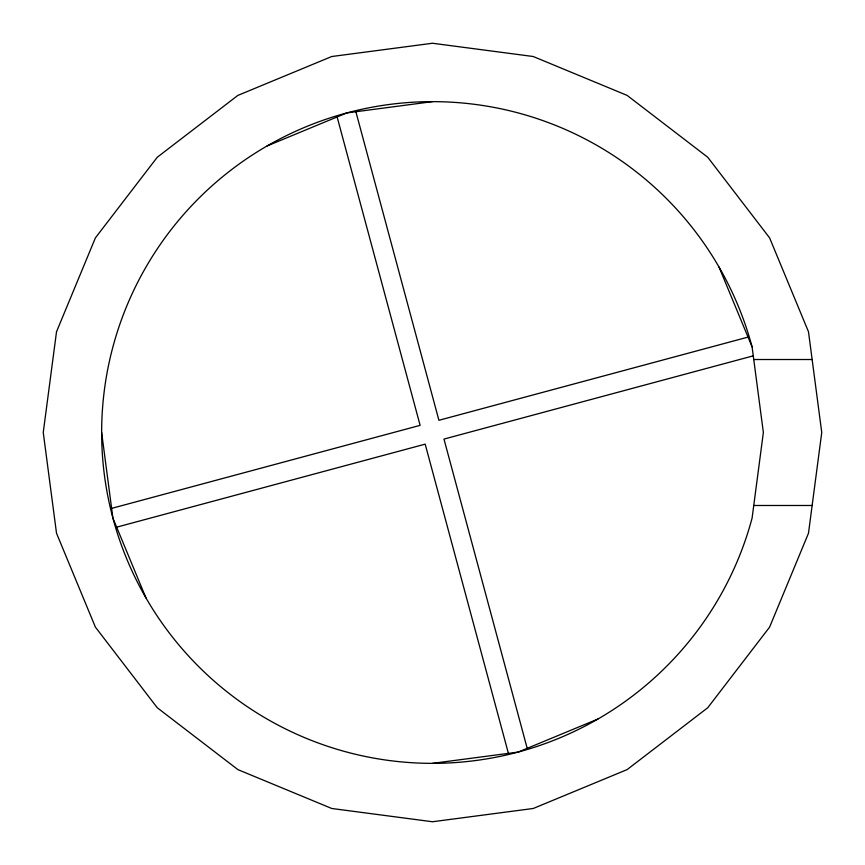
<?xml version="1.0" encoding="UTF-8"?>
<svg xmlns="http://www.w3.org/2000/svg" width="865" height="865" viewBox="0 0 865 865"><rect width="100%" height="100%" fill="white"/><g stroke="black" fill="none" stroke-linecap="round" stroke-linejoin="round"><path stroke-width="1.3" d="M267.069 145.969L346.865 112.915L432.5 101.638M597.931 719.031L518.135 752.085L432.5 763.363M111.628 508.382L420.12 425.353L337.123 116.948M748.041 337.101L438.912 420.293L355.872 111.726M116.656 527.174L425.18 444.145L508.404 753.372M753.274 355.839L443.972 439.085L527.196 748.333M753.75 359.516L812.138 359.516M753.75 505.484L812.138 505.484M719.031 267.069L752.085 346.865L763.363 432.5L752.085 518.135A330.863 330.863 0 0 1 242.73 703.526A330.863 330.863 0 0 1 242.73 161.474A330.863 330.863 0 0 1 752.085 346.865M145.969 597.931L112.915 518.135L101.638 432.5M56.517 331.76L43.25 432.5L56.517 533.24L95.399 627.125L157.257 707.743L237.875 769.601L331.76 808.483L432.5 821.75L533.24 808.483L627.125 769.601L707.743 707.743L769.601 627.125L808.483 533.24L821.75 432.5L808.483 331.76L769.601 237.875L707.743 157.257L627.125 95.399L533.24 56.517L432.5 43.25L331.76 56.517L237.875 95.399L157.257 157.257L95.399 237.875L56.517 331.76"/></g></svg>
